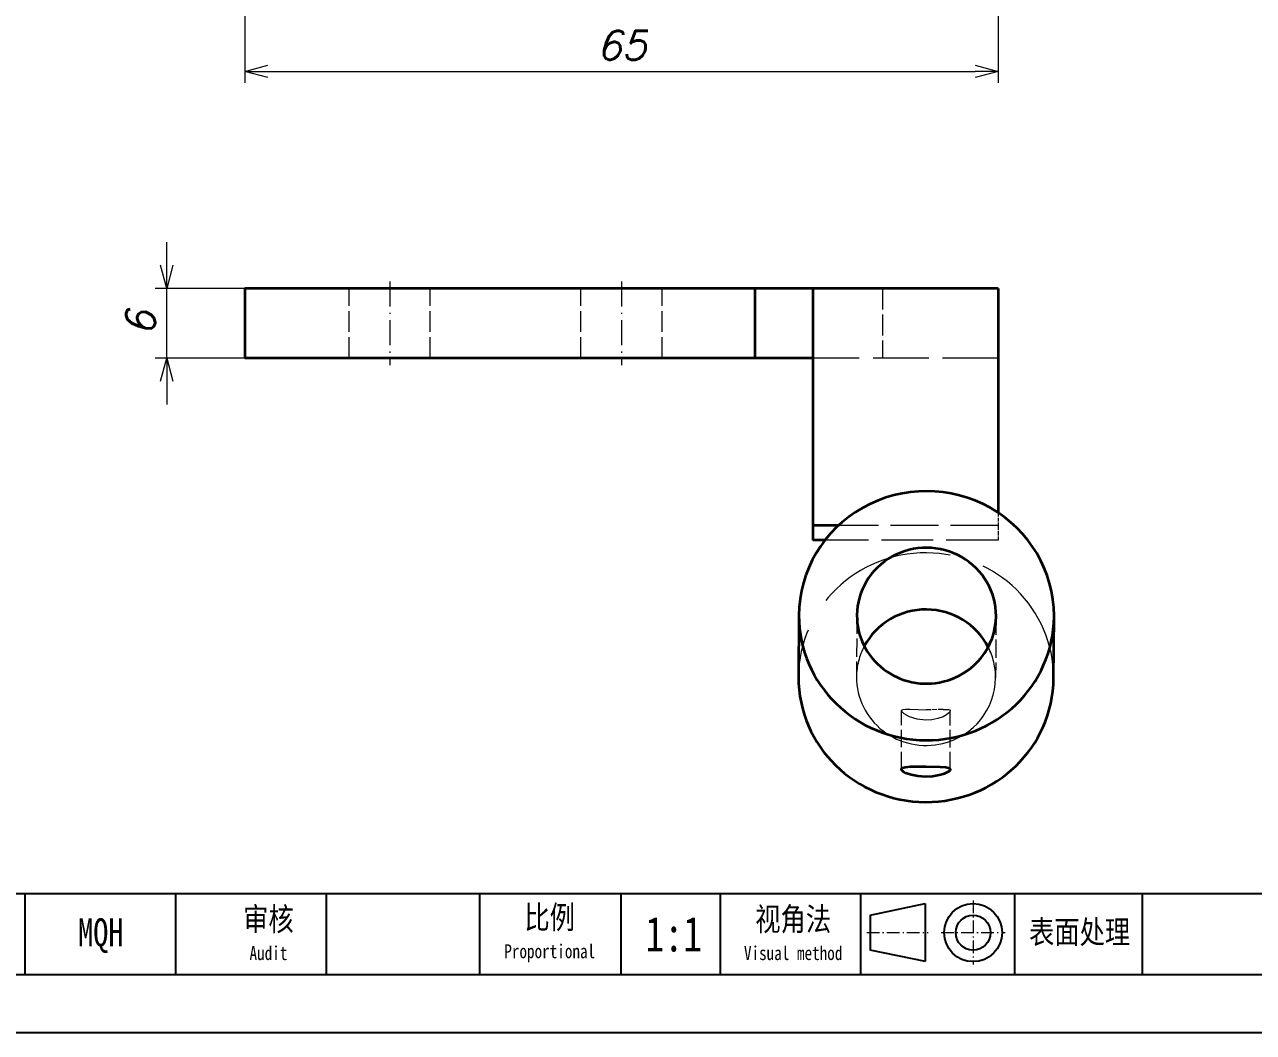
# Model space of a CAD drawing. Header units: inches. Extents: x -6764 to -5139, y 992 to 1720.
# Drawn here: x -5392 to -5286, y 993.5 to 1080.5 of the extents above; entities that cross this region are included whole.
import ezdxf

# ---------------------------------------------------------------- set-up
doc = ezdxf.new("R2010")
doc.units = ezdxf.units.IN
doc.header["$MEASUREMENT"] = 0
doc.linetypes.add('DASHDOT', pattern=[18.5, 12, -3, 0.5, -3])
doc.linetypes.add('DASHED', pattern=[15, 12, -3])
for name, color, linetype, lineweight in [('标注线', 3, 'Continuous', 25), ('细实线', 4, 'Continuous', 25), ('细点划线', 1, 'DASHDOT', 20)]:
    doc.layers.add(name, color=color, linetype=linetype, lineweight=lineweight)
doc.styles.add('DIM_FONT', font='romans.shx', dxfattribs={"oblique": 15})
doc.styles.add('宋体', font='', dxfattribs={"width": 0.8, "height": 5})
doc.styles.get('宋体').set_extended_font_data('SimSun')
doc.dimstyles.new('KK2.5', dxfattribs={"dimtxt": 2.5, "dimasz": 2, "dimexe": 1, "dimexo": 0, "dimgap": 1, "dimtad": 1, "dimtoh": 1, "dimdsep": 46, "dimtxsty": 'DIM_FONT', "dimblk": 'OPEN30', "dimcen": 0, "dimclrd": 3, "dimclre": 3, "dimclrt": 3, "dimazin": 2, "dimtfac": 1, "dimtmove": 0, "dimatfit": 3, "dimldrblk": 'OPEN30', "dimfxl": 0, "dimtolj": 1, "dimlwd": 20, "dimlwe": 20, "dimarcsym": 0})

# ---------------------------------------------------------------- blocks, each defined once
blk = doc.blocks.new('BZ-MQH')
for p, q in [((-214270.22, 20656.79), (-214107.97, 20656.79)), ((-214227.32, 20649.09), (-214227.32, 20656.79)), ((-214213.02, 20649.09), (-214213.02, 20656.79)), ((-214198.72, 20649.09), (-214198.72, 20656.79)), ((-214170.76, 20649.09), (-214170.76, 20656.79)), ((-214161.32, 20649.09), (-214161.32, 20656.79)), ((-214148, 20649.09), (-214148, 20656.79)), ((-214121.3, 20656.79), (-214121.3, 20649.09)), ((-214270.22, 20649.09), (-213954.52, 20649.09)), ((-214275.72, 20643.59), (-213949.02, 20643.59))]:
    blk.add_line(p, q)
at = {"layer": '标注线'}
for p, q in [((-214184.2, 20656.79), (-214184.2, 20649.09)), ((-214137.26, 20656.79), (-214133.41, 20656.79)), ((-214133.41, 20649.09), (-214133.41, 20656.79))]:
    blk.add_line(p, q, dxfattribs=at)
at = {"layer": '细实线', "ltscale": 43.147169}
for p, q in [((-214147.11, 20654.71), (-214141.9, 20655.81)), ((-214141.9, 20655.81), (-214141.9, 20650.31)), ((-214147.11, 20654.71), (-214147.11, 20651.41)), ((-214141.88, 20650.31), (-214147.11, 20651.41))]:
    blk.add_line(p, q, dxfattribs=at)
for radius in [2.75, 1.65]:
    blk.add_circle((-214137.36, 20653.06), radius, dxfattribs=at)
at = {"layer": '细点划线', "ltscale": 0.1}
for p, q in [((-214137.36, 20656.12), (-214137.36, 20650.04)), ((-214147.45, 20653.06), (-214141.62, 20653.06)), ((-214140.4, 20653.06), (-214134.32, 20653.06))]:
    blk.add_line(p, q, dxfattribs=at)
at = {"layer": '标注线', "char_height": 2.2, "attachment_point": 5, "style": '宋体'}
for s, insert, width in [('审核\\P{\\H0.6x;Audit}', (-214204.22, 20652.94), 14.674), ('比例\\P{\\H0.6x;Proportional}', (-214177.53, 20652.94), 13.5797), ('视角法\\P{\\H0.6x;Visual method}', (-214154.43, 20652.94), 13.7944), ('表面处理', (-214127.25, 20653), 13.7944)]:
    blk.add_mtext(s, dxfattribs=dict(at, insert=insert, width=width))
at = {"layer": '细实线', "insert": (-214165.76, 20652.9), "char_height": 3.3, "width": 13.75, "attachment_point": 5, "style": '宋体'}
blk.add_mtext('1:1', dxfattribs=at)
blk = doc.blocks.new('_Open30')
at = {"color": 0, "linetype": 'ByBlock', "lineweight": -2}
for p, q in [((-1, 0.268), (0, 0)), ((0, 0), (-1, -0.268)), ((0, 0), (-1, 0))]:
    blk.add_line(p, q, dxfattribs=at)
blk = doc.blocks.new('*D244')
at = {"color": 3, "lineweight": 20, "transparency": 16777216}
for p, q in [((-5372.99, 1097.72), (-5372.99, 1075.43)), ((-5307.99, 1095.06), (-5307.99, 1075.43)), ((-5370.99, 1076.43), (-5309.99, 1076.43))]:
    blk.add_line(p, q, dxfattribs=at)
at = {"layer": 'Defpoints', "color": 0, "transparency": 16777216}
for p in [(-5372.99, 1097.72), (-5307.99, 1095.06), (-5307.99, 1076.43)]:
    blk.add_point(p, dxfattribs=at)
at = {"color": 3, "lineweight": 20, "transparency": 16777216, "xscale": 2, "yscale": 2, "zscale": 2, "rotation": 180}
blk.add_blockref('_Open30', (-5372.99, 1076.43), dxfattribs=at)
at = {"color": 3, "lineweight": 20, "transparency": 16777216, "xscale": 2, "yscale": 2, "zscale": 2}
blk.add_blockref('_Open30', (-5307.99, 1076.43), dxfattribs=at)
at = {"color": 3, "transparency": 16777216, "insert": (-5340.49, 1078.68), "char_height": 2.5, "attachment_point": 5, "style": 'DIM_FONT'}
blk.add_mtext('\\A1;65', dxfattribs=at)
blk = doc.blocks.new('*D249')
at = {"color": 3, "lineweight": 20, "transparency": 16777216}
for p, q in [((-5379.72, 1059.7), (-5379.72, 1061.7)), ((-5370.48, 1057.7), (-5380.72, 1057.7)), ((-5379.72, 1051.7), (-5379.72, 1057.7)), ((-5370.48, 1051.7), (-5380.72, 1051.7)), ((-5379.72, 1049.7), (-5379.72, 1047.7))]:
    blk.add_line(p, q, dxfattribs=at)
at = {"layer": 'Defpoints', "color": 0, "transparency": 16777216}
for p in [(-5379.72, 1057.7), (-5370.48, 1057.7), (-5370.48, 1051.7)]:
    blk.add_point(p, dxfattribs=at)
at = {"color": 3, "lineweight": 20, "transparency": 16777216, "xscale": 2, "yscale": 2, "zscale": 2}
for p, rotation in [((-5379.72, 1057.7), 270), ((-5379.72, 1051.7), 90)]:
    blk.add_blockref('_Open30', p, dxfattribs=dict(at, rotation=rotation))
at = {"color": 3, "transparency": 16777216, "insert": (-5381.97, 1054.7), "char_height": 2.5, "attachment_point": 5, "rotation": 90, "style": 'DIM_FONT'}
blk.add_mtext('\\A1;6', dxfattribs=at)

msp = doc.modelspace()

# ---------------------------------------------------------------- linework, layer by layer
at = {"color": 1, "linetype": 'DASHDOT', "lineweight": 13, "ltscale": 0.180017}
for p, q in [((-5360.488, 1058.302), (-5360.488, 1051.101)), ((-5340.488, 1058.302), (-5340.488, 1051.101))]:
    msp.add_line(p, q, dxfattribs=at)
at = {"color": 7, "lineweight": 35}
for p, q in [((-5372.989, 1057.701), (-5372.989, 1051.701)), ((-5328.989, 1057.701), (-5372.989, 1057.701)), ((-5328.989, 1057.701), (-5328.989, 1051.701)), ((-5323.989, 1057.701), (-5328.989, 1057.701)), ((-5307.989, 1057.701), (-5323.989, 1057.701)), ((-5323.989, 1057.701), (-5323.989, 1037.266)), ((-5307.989, 1057.701), (-5307.989, 1038.353)), ((-5328.989, 1051.701), (-5372.989, 1051.701)), ((-5323.989, 1051.701), (-5328.989, 1051.701)), ((-5321.765, 1037.266), (-5323.989, 1037.266)), ((-5323.989, 1037.266), (-5323.989, 1035.987)), ((-5322.938, 1035.987), (-5323.989, 1035.987)), ((-5325.185, 1029.493), (-5325.224, 1024.167)), ((-5303.225, 1024.067), (-5303.185, 1029.393))]:
    msp.add_line(p, q, dxfattribs=at)
at = {"color": 2, "linetype": 'DASHED', "lineweight": 13, "ltscale": 0.15}
for p, q in [((-5363.988, 1051.701), (-5363.988, 1057.701)), ((-5356.988, 1051.701), (-5356.988, 1057.701)), ((-5343.988, 1051.701), (-5343.988, 1057.701)), ((-5336.988, 1051.701), (-5336.988, 1057.701)), ((-5317.989, 1057.701), (-5317.989, 1051.701))]:
    msp.add_line(p, q, dxfattribs=at)
at = {"color": 2, "linetype": 'DASHED', "lineweight": 13, "ltscale": 0.4}
msp.add_line((-5307.989, 1051.701), (-5323.989, 1051.701), dxfattribs=at)
at = {"color": 2, "linetype": 'DASHED', "lineweight": 13, "ltscale": 0.027179}
msp.add_line((-5307.989, 1038.353), (-5307.989, 1037.266), dxfattribs=at)
at = {"color": 2, "linetype": 'DASHED', "lineweight": 13, "ltscale": 0.344409}
msp.add_line((-5307.989, 1037.266), (-5321.765, 1037.266), dxfattribs=at)
at = {"color": 2, "linetype": 'DASHED', "lineweight": 13, "ltscale": 0.031958}
msp.add_line((-5307.989, 1037.266), (-5307.989, 1035.987), dxfattribs=at)
at = {"color": 2, "linetype": 'DASHED', "lineweight": 13, "ltscale": 0.373718}
msp.add_line((-5307.989, 1035.987), (-5322.938, 1035.987), dxfattribs=at)
at = {"color": 2, "linetype": 'DASHED', "lineweight": 13, "ltscale": 0.133164}
for p, q in [((-5325.224, 1024.23), (-5325.185, 1029.556)), ((-5320.185, 1029.52), (-5320.224, 1024.193)), ((-5308.185, 1029.43), (-5308.225, 1024.103)), ((-5303.185, 1029.456), (-5303.224, 1024.13))]:
    msp.add_line(p, q, dxfattribs=at)
at = {"color": 2, "linetype": 'DASHED', "lineweight": 13, "ltscale": 0.126454}
msp.add_line((-5316.351, 1016.228), (-5316.329, 1021.286), dxfattribs=at)
at = {"color": 2, "linetype": 'DASHED', "lineweight": 13, "ltscale": 0.035747}
msp.add_line((-5312.75, 1021.398), (-5314.179, 1021.354), dxfattribs=at)
at = {"color": 2, "linetype": 'DASHED', "lineweight": 13, "ltscale": 0.12646}
msp.add_line((-5312.151, 1016.21), (-5312.129, 1021.268), dxfattribs=at)
at = {"color": 2, "linetype": 'DASHED', "lineweight": 13}
for points in [[(-5316.329, 1021.286), (-5316.319, 1021.326), (-5316.29, 1021.358), (-5316.222, 1021.389), (-5316.001, 1021.416), (-5315.632, 1021.408), (-5314.179, 1021.354)], [(-5314.282, 1020.459), (-5315.001, 1020.542), (-5315.64, 1020.744), (-5316.117, 1021.015), (-5316.304, 1021.208), (-5316.329, 1021.286)], [(-5312.129, 1021.268), (-5312.133, 1021.238), (-5312.167, 1021.17), (-5312.276, 1021.054), (-5312.444, 1020.93), (-5312.755, 1020.762)], [(-5312.75, 1021.398), (-5312.403, 1021.397), (-5312.274, 1021.381), (-5312.183, 1021.35), (-5312.153, 1021.328), (-5312.129, 1021.268)], [(-5312.755, 1020.762), (-5313.214, 1020.596), (-5313.733, 1020.49), (-5314.282, 1020.459)]]:
    msp.add_lwpolyline(points, dxfattribs=at)
at = {"color": 7, "lineweight": 35}
for points in [[(-5316.351, 1016.228), (-5316.341, 1016.269), (-5316.312, 1016.306), (-5316.245, 1016.348), (-5316.024, 1016.409), (-5315.563, 1016.453), (-5314.375, 1016.469), (-5314.2, 1016.468)], [(-5314.303, 1015.574), (-5314.925, 1015.62), (-5315.5, 1015.736), (-5315.973, 1015.905), (-5316.166, 1016.009), (-5316.295, 1016.115), (-5316.34, 1016.181), (-5316.351, 1016.228)], [(-5312.151, 1016.21), (-5312.154, 1016.184), (-5312.18, 1016.13), (-5312.267, 1016.043), (-5312.647, 1015.841), (-5312.947, 1015.741), (-5313.654, 1015.606), (-5314.303, 1015.574)], [(-5314.2, 1016.468), (-5313.005, 1016.445), (-5312.528, 1016.402), (-5312.29, 1016.345), (-5312.212, 1016.306), (-5312.165, 1016.259), (-5312.151, 1016.21)]]:
    msp.add_lwpolyline(points, dxfattribs=at)
for centre, major_axis, start_param, end_param in [((-5314.185, 1029.475), (11, -0.081), 0.0058368, 3.1474295), ((-5314.185, 1029.475), (6, -0.044), 6.2830738, 9.4246665), ((-5314.185, 1029.475), (11, -0.081), 3.1474295, 6.2831509), ((-5314.185, 1029.475), (6, -0.044), 3.1414812, 4.9641413), ((-5314.224, 1024.148), (6, -0.044), 0.4715554, 2.6700678), ((-5314.185, 1029.475), (6, -0.044), 4.9641413, 6.2830738), ((-5314.185, 1029.475), (11, -0.081), 6.2831509, 6.2890221), ((-5314.224, 1024.148), (11, -0.081), 3.1474295, 6.2831509)]:
    msp.add_ellipse(centre, major_axis=major_axis, ratio=0.9770388, start_param=start_param, end_param=end_param, dxfattribs=at)
at = {"color": 2, "linetype": 'DASHED', "lineweight": 13}
for major_axis, start_param, end_param in [((11, -0.081), 0.0058368, 3.1415583), ((6, -0.044), 2.6700678, 3.1414812), ((6, -0.044), 6.2830738, 6.7547407), ((11, -0.081), 3.1415583, 3.1474295), ((6, -0.044), 3.1414812, 4.9641413), ((6, -0.044), 4.9641413, 6.2830738), ((11, -0.081), 6.2831509, 6.2890221)]:
    msp.add_ellipse((-5314.224, 1024.148), major_axis=major_axis, ratio=0.9770388, start_param=start_param, end_param=end_param, dxfattribs=at)

# ---------------------------------------------------------------- block references
at = {"xscale": 0.9090909090591595, "yscale": 0.9090909090882633, "zscale": 0.9090909090939012}
msp.add_blockref('BZ-MQH', (189360.161, -17773.374), dxfattribs=at)

# ---------------------------------------------------------------- texts
at = {"layer": '细实线', "insert": (-5385.409, 1001.863), "char_height": 2.4, "width": 14.4, "attachment_point": 5, "style": '宋体'}
msp.add_mtext('MQH', dxfattribs=at)

# ---------------------------------------------------------------- dimensions: what is measured, and where the dimension line sits
at = {"color": 1}
dim = msp.add_linear_dim(base=(-5307.989, 1076.43), p1=(-5372.989, 1097.724), p2=(-5307.989, 1095.062), dimstyle='KK2.5', dxfattribs=at)
dim.commit()
dim.dimension.update_dxf_attribs({"geometry": '*D244', "text_midpoint": (-5340.489, 1078.68)})
dim = msp.add_linear_dim(base=(-5379.719, 1057.701), p1=(-5370.476, 1051.701), p2=(-5370.476, 1057.701), angle=90, dimstyle='KK2.5', dxfattribs=at)
dim.commit()
dim.dimension.update_dxf_attribs({"geometry": '*D249', "text_midpoint": (-5381.969, 1054.701)})

doc.saveas('drawing.dxf')
